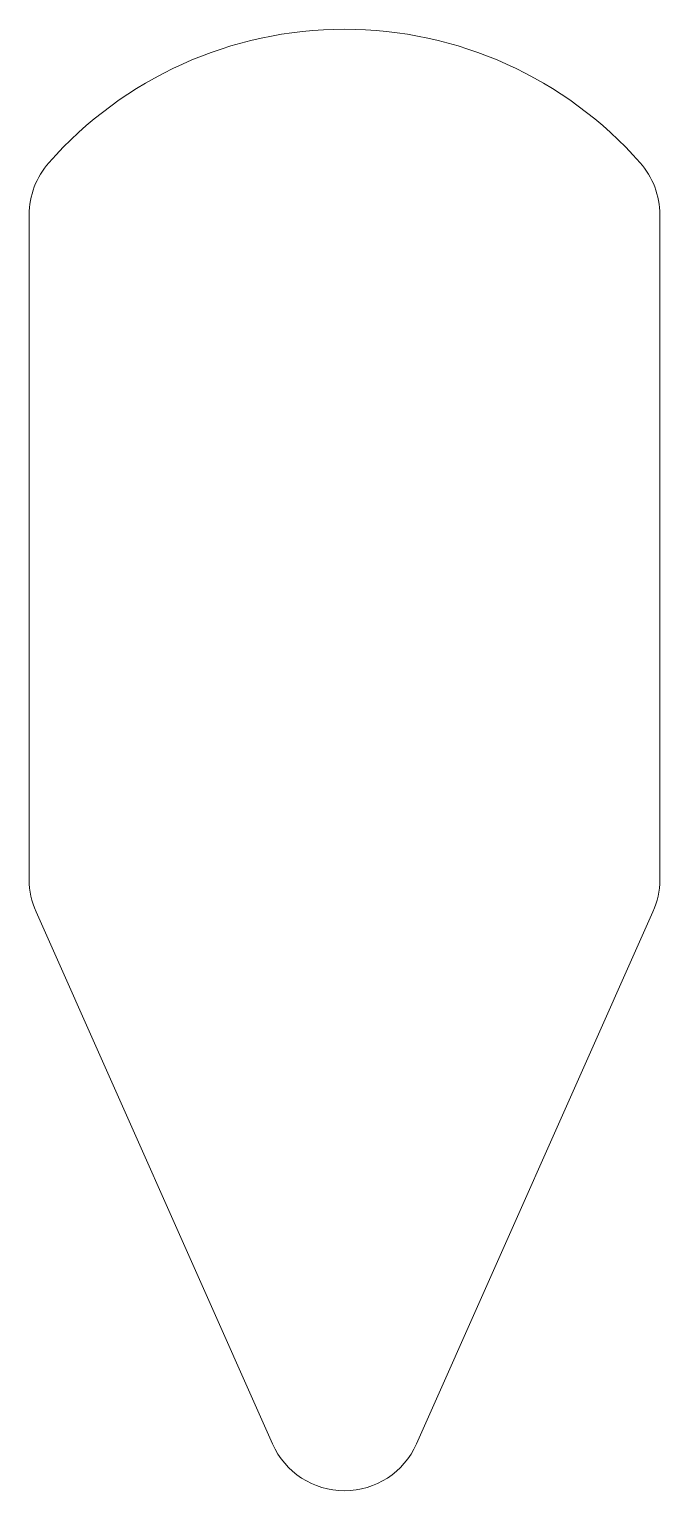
# Model space of a CAD drawing. Header units: millimetres. Extents: x 0 to 16, y 2.9 to 40.
import ezdxf

# ---------------------------------------------------------------- set-up
doc = ezdxf.new("R2010")
doc.units = ezdxf.units.MM
doc.layers.get('0').update_dxf_attribs({"linetype": 'CONTINUOUS', "lineweight": 0})

msp = doc.modelspace()

# ---------------------------------------------------------------- linework, layer by layer
for p, q in [((0, 35.292), (0, 18.424)), ((16, 18.424), (16, 35.292)), ((0.172, 17.612), (6.172, 4.112)), ((9.828, 4.112), (15.828, 17.612))]:
    msp.add_line(p, q)
for centre, radius, start, end in [((8, 30), 10, 41.4096, 138.5904), ((2, 35.292), 2, 138.5904, 180), ((14, 35.292), 2, 0, 41.4096), ((2, 18.424), 2, 180, 203.9625), ((14, 18.424), 2, 336.0375, 0), ((8, 4.924), 2, 203.9625, 336.0375)]:
    msp.add_arc(centre, radius, start, end)

doc.saveas('drawing.dxf')
